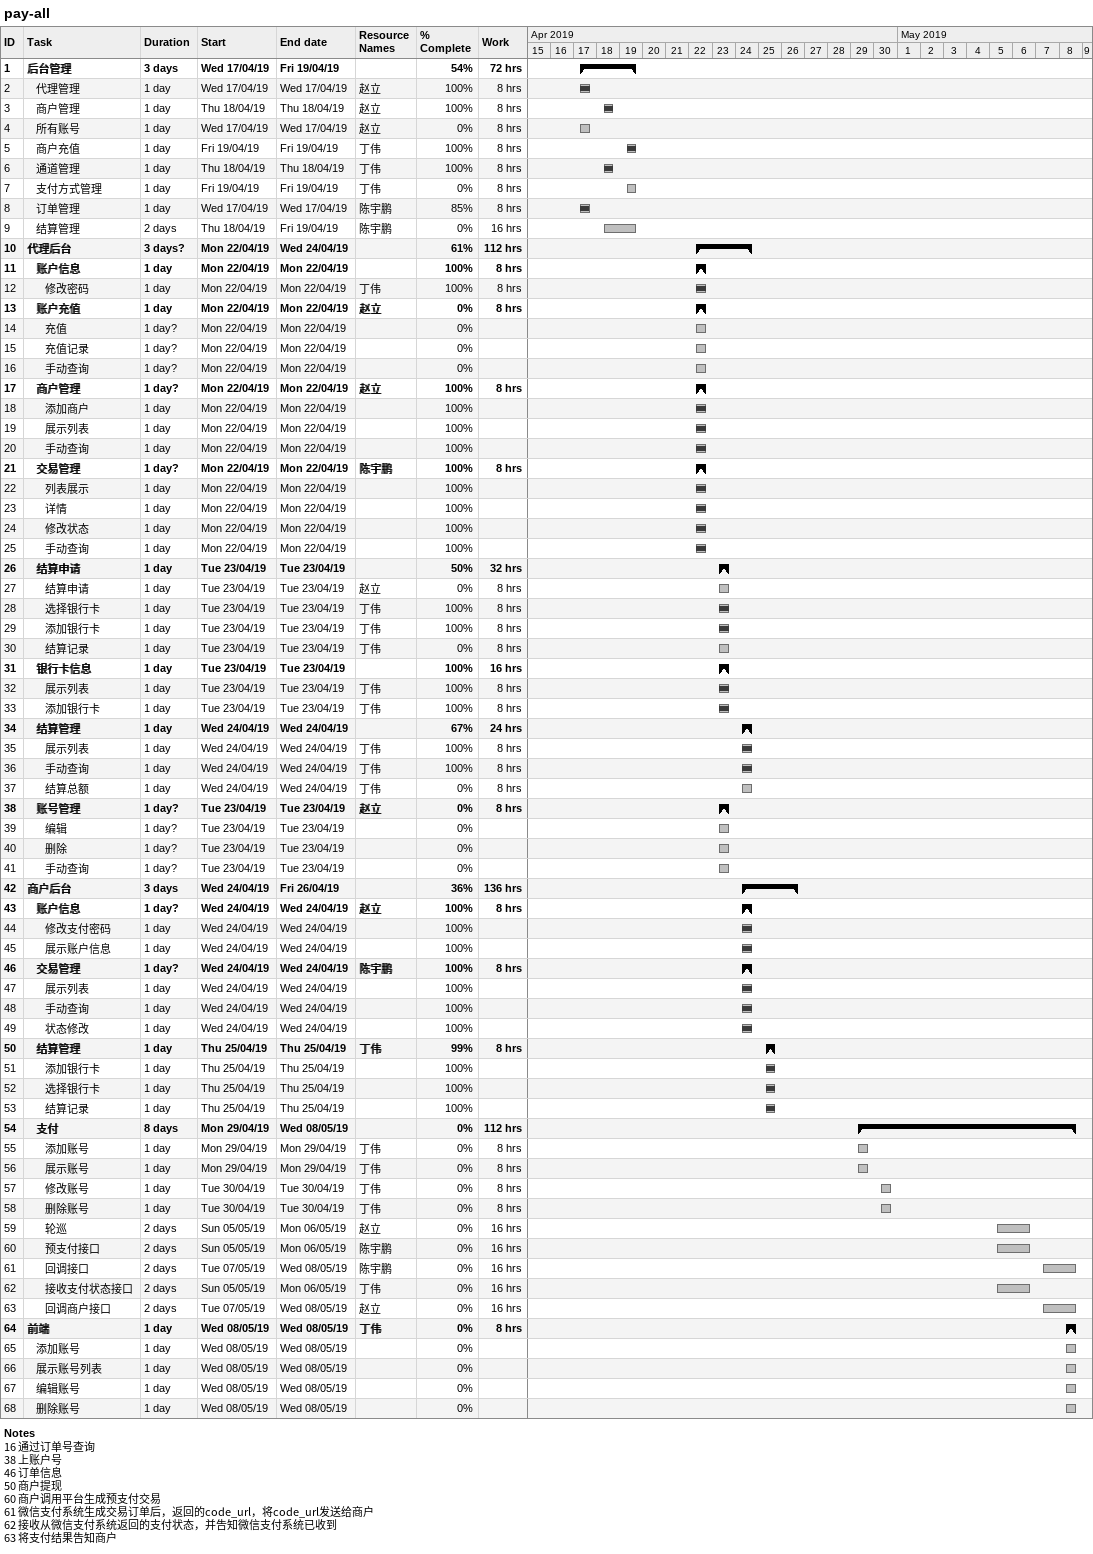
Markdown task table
pay-all

| ID | Level | Task | Duration | Start | Finish | Resources | % complete | Work (h) |
|---|---|---|---|---|---|---|---|---|
| 1 | 1 | **后台管理** | 3d | 2019-04-17 | 2019-04-19 |  | 54 | 72 |
| 2 | 2 | 代理管理 | 1d | 2019-04-17 | 2019-04-17 | 赵立 | 100 | 8 |
| 3 | 2 | 商户管理 | 1d | 2019-04-18 | 2019-04-18 | 赵立 | 100 | 8 |
| 4 | 2 | 所有账号 | 1d | 2019-04-17 | 2019-04-17 | 赵立 | 0 | 8 |
| 5 | 2 | 商户充值 | 1d | 2019-04-19 | 2019-04-19 | 丁伟 | 100 | 8 |
| 6 | 2 | 通道管理 | 1d | 2019-04-18 | 2019-04-18 | 丁伟 | 100 | 8 |
| 7 | 2 | 支付方式管理 | 1d | 2019-04-19 | 2019-04-19 | 丁伟 | 0 | 8 |
| 8 | 2 | 订单管理 | 1d | 2019-04-17 | 2019-04-17 | 陈宇鹏 | 85 | 8 |
| 9 | 2 | 结算管理 | 2d | 2019-04-18 | 2019-04-19 | 陈宇鹏 | 0 | 16 |
| 10 | 1 | **代理后台** | 3d? | 2019-04-22 | 2019-04-24 |  | 61 | 112 |
| 11 | 2 | **账户信息** | 1d | 2019-04-22 | 2019-04-22 |  | 100 | 8 |
| 12 | 3 | 修改密码 | 1d | 2019-04-22 | 2019-04-22 | 丁伟 | 100 | 8 |
| 13 | 2 | **账户充值** | 1d | 2019-04-22 | 2019-04-22 | 赵立 | 0 | 8 |
| 14 | 3 | 充值 | 1d? | 2019-04-22 | 2019-04-22 |  | 0 |  |
| 15 | 3 | 充值记录 | 1d? | 2019-04-22 | 2019-04-22 |  | 0 |  |
| 16 | 3 | 手动查询 | 1d? | 2019-04-22 | 2019-04-22 |  | 0 |  |
| 17 | 2 | **商户管理** | 1d? | 2019-04-22 | 2019-04-22 | 赵立 | 100 | 8 |
| 18 | 3 | 添加商户 | 1d | 2019-04-22 | 2019-04-22 |  | 100 |  |
| 19 | 3 | 展示列表 | 1d | 2019-04-22 | 2019-04-22 |  | 100 |  |
| 20 | 3 | 手动查询 | 1d | 2019-04-22 | 2019-04-22 |  | 100 |  |
| 21 | 2 | **交易管理** | 1d? | 2019-04-22 | 2019-04-22 | 陈宇鹏 | 100 | 8 |
| 22 | 3 | 列表展示 | 1d | 2019-04-22 | 2019-04-22 |  | 100 |  |
| 23 | 3 | 详情 | 1d | 2019-04-22 | 2019-04-22 |  | 100 |  |
| 24 | 3 | 修改状态 | 1d | 2019-04-22 | 2019-04-22 |  | 100 |  |
| 25 | 3 | 手动查询 | 1d | 2019-04-22 | 2019-04-22 |  | 100 |  |
| 26 | 2 | **结算申请** | 1d | 2019-04-23 | 2019-04-23 |  | 50 | 32 |
| 27 | 3 | 结算申请 | 1d | 2019-04-23 | 2019-04-23 | 赵立 | 0 | 8 |
| 28 | 3 | 选择银行卡 | 1d | 2019-04-23 | 2019-04-23 | 丁伟 | 100 | 8 |
| 29 | 3 | 添加银行卡 | 1d | 2019-04-23 | 2019-04-23 | 丁伟 | 100 | 8 |
| 30 | 3 | 结算记录 | 1d | 2019-04-23 | 2019-04-23 | 丁伟 | 0 | 8 |
| 31 | 2 | **银行卡信息** | 1d | 2019-04-23 | 2019-04-23 |  | 100 | 16 |
| 32 | 3 | 展示列表 | 1d | 2019-04-23 | 2019-04-23 | 丁伟 | 100 | 8 |
| 33 | 3 | 添加银行卡 | 1d | 2019-04-23 | 2019-04-23 | 丁伟 | 100 | 8 |
| 34 | 2 | **结算管理** | 1d | 2019-04-24 | 2019-04-24 |  | 67 | 24 |
| 35 | 3 | 展示列表 | 1d | 2019-04-24 | 2019-04-24 | 丁伟 | 100 | 8 |
| 36 | 3 | 手动查询 | 1d | 2019-04-24 | 2019-04-24 | 丁伟 | 100 | 8 |
| 37 | 3 | 结算总额 | 1d | 2019-04-24 | 2019-04-24 | 丁伟 | 0 | 8 |
| 38 | 2 | **账号管理** | 1d? | 2019-04-23 | 2019-04-23 | 赵立 | 0 | 8 |
| 39 | 3 | 编辑 | 1d? | 2019-04-23 | 2019-04-23 |  | 0 |  |
| 40 | 3 | 删除 | 1d? | 2019-04-23 | 2019-04-23 |  | 0 |  |
| 41 | 3 | 手动查询 | 1d? | 2019-04-23 | 2019-04-23 |  | 0 |  |
| 42 | 1 | **商户后台** | 3d | 2019-04-24 | 2019-04-26 |  | 36 | 136 |
| 43 | 2 | **账户信息** | 1d? | 2019-04-24 | 2019-04-24 | 赵立 | 100 | 8 |
| 44 | 3 | 修改支付密码 | 1d | 2019-04-24 | 2019-04-24 |  | 100 |  |
| 45 | 3 | 展示账户信息 | 1d | 2019-04-24 | 2019-04-24 |  | 100 |  |
| 46 | 2 | **交易管理** | 1d? | 2019-04-24 | 2019-04-24 | 陈宇鹏 | 100 | 8 |
| 47 | 3 | 展示列表 | 1d | 2019-04-24 | 2019-04-24 |  | 100 |  |
| 48 | 3 | 手动查询 | 1d | 2019-04-24 | 2019-04-24 |  | 100 |  |
| 49 | 3 | 状态修改 | 1d | 2019-04-24 | 2019-04-24 |  | 100 |  |
| 50 | 2 | **结算管理** | 1d | 2019-04-25 | 2019-04-25 | 丁伟 | 99 | 8 |
| 51 | 3 | 添加银行卡 | 1d | 2019-04-25 | 2019-04-25 |  | 100 |  |
| 52 | 3 | 选择银行卡 | 1d | 2019-04-25 | 2019-04-25 |  | 100 |  |
| 53 | 3 | 结算记录 | 1d | 2019-04-25 | 2019-04-25 |  | 100 |  |
| 54 | 2 | **支付** | 8d | 2019-04-29 | 2019-05-08 |  | 0 | 112 |
| 55 | 3 | 添加账号 | 1d | 2019-04-29 | 2019-04-29 | 丁伟 | 0 | 8 |
| 56 | 3 | 展示账号 | 1d | 2019-04-29 | 2019-04-29 | 丁伟 | 0 | 8 |
| 57 | 3 | 修改账号 | 1d | 2019-04-30 | 2019-04-30 | 丁伟 | 0 | 8 |
| 58 | 3 | 删除账号 | 1d | 2019-04-30 | 2019-04-30 | 丁伟 | 0 | 8 |
| 59 | 3 | 轮巡 | 2d | 2019-05-05 | 2019-05-06 | 赵立 | 0 | 16 |
| 60 | 3 | 预支付接口 | 2d | 2019-05-05 | 2019-05-06 | 陈宇鹏 | 0 | 16 |
| 61 | 3 | 回调接口 | 2d | 2019-05-07 | 2019-05-08 | 陈宇鹏 | 0 | 16 |
| 62 | 3 | 接收支付状态接口 | 2d | 2019-05-05 | 2019-05-06 | 丁伟 | 0 | 16 |
| 63 | 3 | 回调商户接口 | 2d | 2019-05-07 | 2019-05-08 | 赵立 | 0 | 16 |
| 64 | 1 | **前端** | 1d | 2019-05-08 | 2019-05-08 | 丁伟 | 0 | 8 |
| 65 | 2 | 添加账号 | 1d | 2019-05-08 | 2019-05-08 |  | 0 |  |
| 66 | 2 | 展示账号列表 | 1d | 2019-05-08 | 2019-05-08 |  | 0 |  |
| 67 | 2 | 编辑账号 | 1d | 2019-05-08 | 2019-05-08 |  | 0 |  |
| 68 | 2 | 删除账号 | 1d | 2019-05-08 | 2019-05-08 |  | 0 |  |

Notes
- 16: 通过订单号查询
- 38: 上账户号
- 46: 订单 信息
- 50: 商户提现
- 60: 商户调用平台生成预支付交易
- 61: 微信支付系统生成交易订单后，返回的code_url，将code_url发送给商户
- 62: 接收从微信支付系统返回的支付状态，并告知微信支付系统已收到
- 63: 将支付结果告知商户
